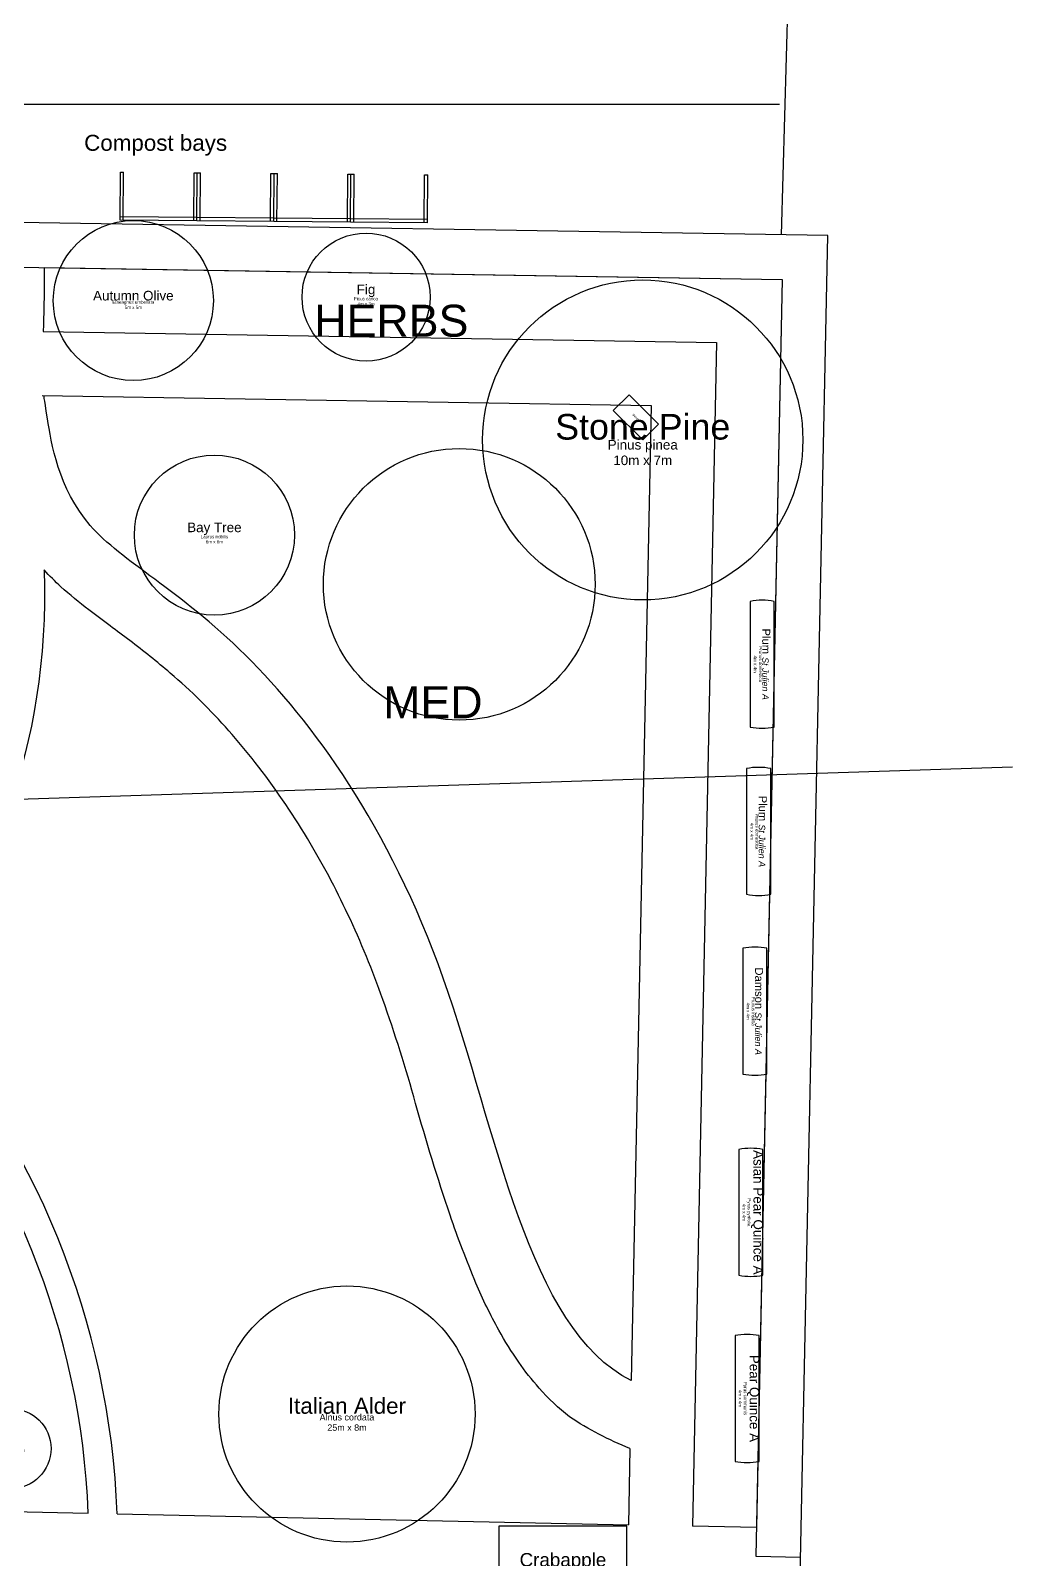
# Model space of a CAD drawing. Header units: metres. Extents: x 59 to 170, y -3 to 145.
# Drawn here: x 139.61 to 170.27, y 67.54 to 115.3 of the extents above; entities that cross this region are included whole.
import ezdxf

# ---------------------------------------------------------------- set-up
doc = ezdxf.new("R2010")
doc.units = ezdxf.units.M
for name, color, linetype, lineweight, true_color in [('Areas', 30, 'Continuous', 25, 0xff7f00), ('Boundary', 1, 'Continuous', 25, 0xff0000), ('Buildings', 6, 'Continuous', 25, 0xff00ff), ('Legend', 40, 'Continuous', 25, 0xffba00), ('Plant - Paused!', 1, 'Continuous', 25, 0xff0000), ('Plant - Perennial', 3, 'Continuous', 25, 0x00ff00), ('Plant - Shrub', 3, 'Continuous', 25, 0x00ff00), ('Plant - Tree', 3, 'Continuous', 25, 0x00ff00), ('Plant label', 30, 'Continuous', 25, 0xff7f00), ('Structures', 216, 'Continuous', 25, 0x800080), ('Utilities', 5, 'Continuous', 25, 0x0000ff)]:
    doc.layers.add(name, color=color, linetype=linetype, lineweight=lineweight, true_color=true_color)
doc.layers.get('Plant - Paused!').off()
doc.styles.add('textstyle126', font='')
doc.styles.add('textstyle127', font='')
doc.styles.add('textstyle146', font='')
doc.styles.add('textstyle147', font='')
doc.styles.add('textstyle158', font='')
doc.styles.add('textstyle159', font='')
doc.styles.add('textstyle160', font='')
doc.styles.add('textstyle161', font='')
doc.styles.add('textstyle162', font='')
doc.styles.add('textstyle163', font='')
doc.styles.add('textstyle166', font='')
doc.styles.add('textstyle167', font='')
doc.styles.add('textstyle20', font='')
doc.styles.add('textstyle21', font='')
doc.styles.add('textstyle211', font='')
doc.styles.add('textstyle216', font='')
doc.styles.add('textstyle217', font='')
doc.styles.add('textstyle42', font='')
doc.styles.add('textstyle43', font='')
doc.styles.add('textstyle5', font='ltypeshp.shx')
doc.styles.add('textstyle54', font='')
doc.styles.add('textstyle55', font='')
doc.styles.add('textstyle6', font='ltypeshp.shx')
doc.styles.add('textstyle86', font='')
doc.styles.add('textstyle87', font='')
doc.styles.add('textstyle90', font='')
doc.styles.add('textstyle91', font='')
doc.styles.get('textstyle126').set_extended_font_data('Arial')
doc.styles.get('textstyle127').set_extended_font_data('Arial')
doc.styles.get('textstyle146').set_extended_font_data('Arial')
doc.styles.get('textstyle147').set_extended_font_data('Arial')
doc.styles.get('textstyle158').set_extended_font_data('Arial')
doc.styles.get('textstyle159').set_extended_font_data('Arial')
doc.styles.get('textstyle160').set_extended_font_data('Arial')
doc.styles.get('textstyle161').set_extended_font_data('Arial')
doc.styles.get('textstyle162').set_extended_font_data('Arial')
doc.styles.get('textstyle163').set_extended_font_data('Arial')
doc.styles.get('textstyle166').set_extended_font_data('Arial')
doc.styles.get('textstyle167').set_extended_font_data('Arial')
doc.styles.get('textstyle20').set_extended_font_data('Arial')
doc.styles.get('textstyle21').set_extended_font_data('Arial')
doc.styles.get('textstyle211').set_extended_font_data('Arial')
doc.styles.get('textstyle216').set_extended_font_data('Arial')
doc.styles.get('textstyle217').set_extended_font_data('Arial')
doc.styles.get('textstyle42').set_extended_font_data('Arial')
doc.styles.get('textstyle43').set_extended_font_data('Arial')
doc.styles.get('textstyle54').set_extended_font_data('Arial')
doc.styles.get('textstyle55').set_extended_font_data('Arial')
doc.styles.get('textstyle86').set_extended_font_data('Arial')
doc.styles.get('textstyle87').set_extended_font_data('Arial')
doc.styles.get('textstyle90').set_extended_font_data('Arial')
doc.styles.get('textstyle91').set_extended_font_data('Arial')
doc.linetypes.add('BATTING', pattern='A,0.00254,-2.54,["BAT",textstyle5,S=2.54,R=0,X=-2.54,Y=0],-5.08,["BAT",textstyle6,S=2.54,R=180,X=2.54,Y=0],-2.54', length=10.16254)

# ---------------------------------------------------------------- blocks, each defined once
blk = doc.blocks.new('Tree - Prunus insititia St Julien A wall')
at = {"layer": 'Plant - Tree', "flags": 128}
blk.add_lwpolyline([(-1.965, -0.75), (1.965, -0.75, 0.094589), (1.965, 0), (-1.965, 0, 0.094589)], format="xyb", close=True, dxfattribs=at)
at = {"layer": 'Plant - Tree', "insert": (0, -0.375), "char_height": 0.25, "attachment_point": 8, "line_spacing_factor": 0.971628, "style": 'textstyle161'}
blk.add_mtext('\\c32767;Damson \\fArial|b0|i1|c0|p0;\\H0.2;St Julien A', dxfattribs=at)
at = {"layer": 'Plant label', "insert": (0, -0.375), "char_height": 0.1, "attachment_point": 2, "line_spacing_factor": 0.971628, "style": 'textstyle160'}
blk.add_mtext('\\c32767;Prunus insititia\\P4m x 4m', dxfattribs=at)
blk = doc.blocks.new('Perennial - Aralia cordata')
at = {"layer": 'Plant - Perennial'}
blk.add_circle((0, 0), 1.25, dxfattribs=at)
at = {"layer": 'Plant - Perennial', "color": 30, "true_color": 0xff7f00, "insert": (0, 0), "char_height": 0.2, "attachment_point": 8, "line_spacing_factor": 0.971628, "style": 'textstyle20'}
blk.add_mtext('Udo', dxfattribs=at)
at = {"layer": 'Plant label', "insert": (0, 0), "char_height": 0.1, "attachment_point": 2, "line_spacing_factor": 0.971628, "style": 'textstyle21'}
blk.add_mtext('\\c32767;Aralia cordata\\P2.5m x 2.5m', dxfattribs=at)
blk = doc.blocks.new('Tree - Pinus pinea')
at = {"layer": 'Plant - Tree'}
blk.add_circle((0, 0), 5, dxfattribs=at)
at = {"layer": 'Plant - Tree', "insert": (0, 0), "char_height": 0.8, "attachment_point": 8, "line_spacing_factor": 0.971628, "style": 'textstyle147'}
blk.add_mtext('\\c32767;Stone Pine', dxfattribs=at)
at = {"layer": 'Plant label', "insert": (0, 0), "char_height": 0.3, "attachment_point": 2, "line_spacing_factor": 0.971628, "style": 'textstyle146'}
blk.add_mtext('\\c32767;Pinus pinea\\P10m x 7m', dxfattribs=at)
blk = doc.blocks.new('Structure - compost bay')
at = {"layer": 'Structures'}
for p, q in [((0, 0), (0, 1.5)), ((0, 1.5), (0.1, 1.5)), ((0.1, 0), (0.1, 1.5)), ((2.3, 0), (2.3, 1.5)), ((2.3, 1.5), (2.4, 1.5)), ((2.4, 0), (2.4, 1.5)), ((2.4, 0.1), (0, 0.1)), ((2.4, 0), (0, 0))]:
    blk.add_line(p, q, dxfattribs=at)
blk = doc.blocks.new('Structure - compost bays')
at = {"layer": 'Structures'}
for p in [(0, 0), (2.4, 0), (4.8, 0), (7.2, 0)]:
    blk.add_blockref('Structure - compost bay', p, dxfattribs=at)
blk = doc.blocks.new('Structure - Bench')
at = {"layer": 'Structures', "flags": 128}
blk.add_lwpolyline([(-0.65, -0.35), (0.65, -0.35), (0.65, 0.35), (-0.65, 0.35)], close=True, dxfattribs=at)
at = {"layer": 'Areas', "color": 30, "true_color": 0xff7f00, "insert": (0, 0), "char_height": 0.07, "attachment_point": 5, "style": 'textstyle86'}
blk.add_mtext('Bench', dxfattribs=at)
blk = doc.blocks.new('Tree - Ficus carica')
at = {"layer": 'Plant - Tree'}
blk.add_circle((0, 0), 2, dxfattribs=at)
at = {"layer": 'Plant - Tree', "insert": (0, 0), "char_height": 0.3, "attachment_point": 8, "line_spacing_factor": 0.971628, "style": 'textstyle127'}
blk.add_mtext('\\c32767;Fig', dxfattribs=at)
at = {"layer": 'Plant label', "insert": (0, 0), "char_height": 0.1, "attachment_point": 2, "line_spacing_factor": 0.971628, "style": 'textstyle126'}
blk.add_mtext('\\c32767;Ficus carica\\P4m x 3m', dxfattribs=at)
blk = doc.blocks.new('Tree - Prunus domestica St Julien A wall')
at = {"layer": 'Plant - Tree', "flags": 128}
blk.add_lwpolyline([(-1.965, -0.75), (1.965, -0.75, 0.094589), (1.965, 0), (-1.965, 0, 0.094589)], format="xyb", close=True, dxfattribs=at)
at = {"layer": 'Plant - Tree', "insert": (0, -0.375), "char_height": 0.25, "attachment_point": 8, "line_spacing_factor": 0.971628, "style": 'textstyle159'}
blk.add_mtext('\\c32767;Plum \\fArial|b0|i1|c0|p0;\\H0.2;St Julien A', dxfattribs=at)
at = {"layer": 'Plant label', "insert": (0, -0.375), "char_height": 0.1, "attachment_point": 2, "line_spacing_factor": 0.971628, "style": 'textstyle158'}
blk.add_mtext('\\c32767;Prunus domestica\\P4m x 4m', dxfattribs=at)
blk = doc.blocks.new('Tree - Pyrus communis Quince A wall')
at = {"layer": 'Plant - Tree', "flags": 128}
blk.add_lwpolyline([(-1.965, -0.75), (1.965, -0.75, 0.094589), (1.965, 0), (-1.965, 0, 0.094589)], format="xyb", close=True, dxfattribs=at)
at = {"layer": 'Plant - Tree', "insert": (0, -0.375), "char_height": 0.3, "attachment_point": 8, "line_spacing_factor": 0.971628, "style": 'textstyle163'}
blk.add_mtext('\\c32767;Pear Quince A', dxfattribs=at)
at = {"layer": 'Plant label', "insert": (0, -0.375), "char_height": 0.1, "attachment_point": 2, "line_spacing_factor": 0.971628, "style": 'textstyle162'}
blk.add_mtext('\\c32767;Pyrus communis\\P4m x 4m', dxfattribs=at)
blk = doc.blocks.new('Shrub - Laurus nobilis')
at = {"layer": 'Plant - Shrub'}
blk.add_circle((0, 0), 2.5, dxfattribs=at)
at = {"layer": 'Plant - Shrub', "insert": (0, 0), "char_height": 0.3, "attachment_point": 8, "line_spacing_factor": 0.971628, "style": 'textstyle55'}
blk.add_mtext('\\c32767;Bay Tree', dxfattribs=at)
at = {"layer": 'Plant label', "insert": (0, 0), "char_height": 0.1, "attachment_point": 2, "line_spacing_factor": 0.971628, "style": 'textstyle54'}
blk.add_mtext('\\c32767;Laurus nobilis\\P6m x 6m', dxfattribs=at)
blk = doc.blocks.new('Structure - Crabapple Arbour')
at = {"layer": 'Structures', "flags": 128}
blk.add_lwpolyline([(-2, -1), (2, -1), (2, 1), (-2, 1)], close=True, dxfattribs=at)
at = {"layer": 'Structures', "color": 30, "true_color": 0xff7f00, "insert": (0, 0), "char_height": 0.3, "attachment_point": 5, "style": 'textstyle87'}
blk.add_mtext('Crabapple\\PArbour', dxfattribs=at)
blk = doc.blocks.new('Tree - Alnus cordata')
at = {"layer": 'Plant - Tree'}
blk.add_circle((0, 0), 4, dxfattribs=at)
at = {"layer": 'Plant - Tree', "insert": (0, 0), "char_height": 0.5, "attachment_point": 8, "line_spacing_factor": 0.971628, "style": 'textstyle91'}
blk.add_mtext('\\c32767;Italian Alder', dxfattribs=at)
at = {"layer": 'Plant label', "insert": (0, 0), "char_height": 0.2, "attachment_point": 2, "line_spacing_factor": 0.971628, "style": 'textstyle90'}
blk.add_mtext('\\c32767;Alnus cordata\\P25m x 8m', dxfattribs=at)
blk = doc.blocks.new('Tree - Pyrus pyrifolia Quince A wall')
at = {"layer": 'Plant - Tree', "flags": 128}
blk.add_lwpolyline([(-0.375, 1.965), (-0.375, -1.965, 0.094589), (0.375, -1.965), (0.375, 1.965, 0.094589)], format="xyb", close=True, dxfattribs=at)
at = {"layer": 'Plant - Tree', "insert": (0, 0), "char_height": 0.3, "attachment_point": 8, "rotation": 270, "line_spacing_factor": 0.971628, "style": 'textstyle167'}
blk.add_mtext('\\c32767;Asian Pear Quince A', dxfattribs=at)
at = {"layer": 'Plant label', "insert": (0, 0), "char_height": 0.1, "attachment_point": 2, "rotation": 270, "line_spacing_factor": 0.971628, "style": 'textstyle166'}
blk.add_mtext('\\c32767;Pyrus pyrifolia\\P4m x 4m', dxfattribs=at)
blk = doc.blocks.new('Shrub - Elaeagnus umbellata')
at = {"layer": 'Plant - Shrub'}
blk.add_circle((0, 0), 2.5, dxfattribs=at)
at = {"layer": 'Plant - Shrub', "insert": (0, 0), "char_height": 0.3, "attachment_point": 8, "line_spacing_factor": 0.971628, "style": 'textstyle43'}
blk.add_mtext('\\c32767;Autumn Olive', dxfattribs=at)
at = {"layer": 'Plant label', "insert": (0, 0), "char_height": 0.1, "attachment_point": 2, "line_spacing_factor": 0.971628, "style": 'textstyle42'}
blk.add_mtext('\\c32767;Elaeagnus umbellata\\P5m x 5m', dxfattribs=at)

msp = doc.modelspace()

# ---------------------------------------------------------------- linework, layer by layer
at = {"layer": 'Areas'}
for p, q in [((125, 113), (163, 113)), ((163, 113), (163, 113)), ((140.039, 107.896), (163.078, 107.522)), ((163.078, 107.522), (162.278, 68.536)), ((162.278, 68.536), (160.278, 68.577))]:
    msp.add_line(p, q, dxfattribs=at)
at = {"layer": 'Areas', "flags": 128}
for points in [[(140.007, 105.896), (161.037, 105.554), (160.278, 68.577)], [(139.974, 103.897), (158.996, 103.587), (158.371, 73.122)], [(158.328, 71.005), (158.279, 68.618)], [(158.328, 71.005), (158.279, 68.618)], [(142.316, 68.961), (158.279, 68.618)]]:
    msp.add_lwpolyline(points, dxfattribs=at)
for points in [[(158.328, 71.005, -0.051777), (156.442, 71.991, -0.044256), (155.492, 72.889, -0.029963), (154.855, 73.702, -0.024315), (154.236, 74.698, -0.027085), (153.519, 76.17, -0.018138), (152.714, 78.289, -0.013954), (151.637, 81.784, 0.017407), (150.612, 85.031, 0.024437), (149.522, 87.689, 0.025927), (148.258, 90.058, 0.029705), (146.627, 92.434, 0.03264), (144.916, 94.363, 0.018299), (143.972, 95.229, 0.015023), (142.71, 96.242, 0.003241), (142.096, 96.699, -0.005885), (141.427, 97.203, -0.019126), (140.56, 97.926, -0.026756), (140.039, 98.448)], [(132.42, 80.989, -0.162286), (137.106, 69.071), (141.415, 68.98, 0.173538), (135.225, 84.319)]]:
    msp.add_lwpolyline(points, format="xyb", dxfattribs=at)
at = {"layer": 'Areas'}
msp.add_arc((116.887, 68.002), 25.447, 2.1597, 42.1011, dxfattribs=at)
for points in [[(140.039, 107.896), (140.038, 107.475), (140.044, 107.065), (140.007, 105.896)], [(158.371, 73.122), (155.136, 74.734), (153.223, 87.17), (146, 97), (140.706, 99.541), (140.026, 103.896), (140.026, 103.896), (140.026, 103.896)], [(140.039, 98.448), (140.212, 92.822), (138.302, 88.633), (135.768, 85.062)]]:
    msp.add_open_spline(points, degree=3, dxfattribs=at)
at = {"layer": 'Boundary'}
for p, q in [((163.981, 142.138), (163.052, 108.922)), ((164.506, 108.898), (98.015, 109.98)), ((162.643, 18.117), (164.506, 108.898)), ((138.239, 107.929), (163.078, 107.522)), ((163.078, 107.522), (162.259, 67.636)), ((162.259, 67.636), (163.659, 67.607))]:
    msp.add_line(p, q, dxfattribs=at)
at = {"layer": 'Buildings'}
msp.add_circle((153, 98), 4.243, dxfattribs=at)
at = {"layer": 'Utilities'}
msp.add_line((170.273, 92.29), (59.331, 88.688), dxfattribs=at)

# ---------------------------------------------------------------- block references
at = {"layer": 'Areas'}
msp.add_blockref('Tree - Pinus pinea', (158.729, 102.511), dxfattribs=at)
at = {"layer": 'Areas', "rotation": 315}
msp.add_blockref('Structure - Bench', (158.517, 103.218), dxfattribs=at)
at = {"layer": 'Plant - Paused!'}
msp.add_blockref('Shrub - Elaeagnus umbellata', (142.821, 106.865), dxfattribs=at)
at = {"layer": 'Plant - Shrub'}
msp.add_blockref('Shrub - Laurus nobilis', (145.352, 99.539), dxfattribs=at)
at = {"layer": 'Plant - Tree'}
for name, p in [('Tree - Ficus carica', (150.088, 106.974)), ('Tree - Pyrus pyrifolia Quince A wall', (162.105, 78.38)), ('Perennial - Aralia cordata', (139, 71))]:
    msp.add_blockref(name, p, dxfattribs=at)
at = {"layer": 'Plant - Tree', "rotation": 270}
for name, p in [('Tree - Prunus domestica St Julien A wall', (162.831, 95.504)), ('Tree - Prunus domestica St Julien A wall', (162.724, 90.281)), ('Tree - Prunus insititia St Julien A wall', (162.609, 84.664)), ('Tree - Pyrus communis Quince A wall', (162.36, 72.565))]:
    msp.add_blockref(name, p, dxfattribs=at)
at = {"layer": 'Plant - Tree', "linetype": 'BATTING'}
msp.add_blockref('Tree - Alnus cordata', (149.492, 72.079), dxfattribs=at)
at = {"layer": 'Structures', "rotation": 359.4999999999999}
msp.add_blockref('Structure - compost bays', (142.405, 109.378), dxfattribs=at)
at = {"layer": 'Structures', "yscale": 1.4}
msp.add_blockref('Structure - Crabapple Arbour', (156.237, 67.173), dxfattribs=at)

# ---------------------------------------------------------------- texts
at = {"layer": 'Legend', "char_height": 1, "attachment_point": 5}
for s, insert, style in [('HERBS', (150.878, 106.229), 'textstyle217'), ('MED', (152.176, 94.317), 'textstyle216')]:
    msp.add_mtext(s, dxfattribs=dict(at, insert=insert, style=style))
at = {"layer": 'Structures', "color": 30, "true_color": 0xff7f00, "insert": (143.517, 111.719), "char_height": 0.5, "attachment_point": 5, "style": 'textstyle211'}
msp.add_mtext('Compost bays', dxfattribs=at)

doc.saveas('drawing.dxf')
